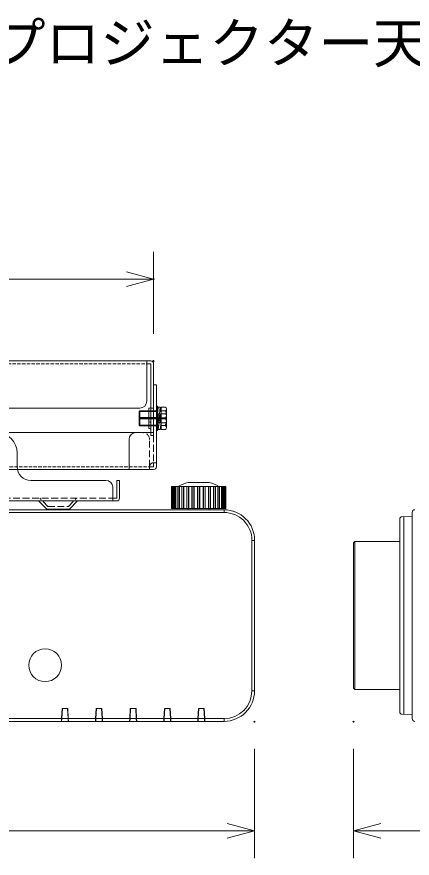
# Model space of a CAD drawing. Units: millimetres, scale not verified. Extents: x -63 to 62, y -56 to 57.
# Drawn here: x -13.6 to 15.4, y -4.9 to 56.8 of the extents above; entities that cross this region are included whole.
import ezdxf
from ezdxf.enums import TextEntityAlignment as Align

# ---------------------------------------------------------------- set-up
doc = ezdxf.new("R2010")
doc.units = ezdxf.units.MM
doc.header["$LTSCALE"] = 0.125
doc.header["$PDMODE"] = 32
doc.header["$PDSIZE"] = 0.0625
doc.linetypes.add('USER5', pattern=[2.5, 2, -0.5])
doc.linetypes.add('USER6', pattern=[5.6, 4, -1.6])
for name, color, linetype, lineweight in [('0-0_0', 7, 'Continuous', 18), ('0-5_GAIKEI', 7, 'Continuous', 18), ('0-6_SUNPO', 7, 'Continuous', 18), ('0-7_S1', 1, 'Continuous', 18)]:
    doc.layers.add(name, color=color, linetype=linetype, lineweight=lineweight)
doc.layers.add('0-2_MOJI1', color=7, linetype='Continuous')
doc.layers.add('0-4_DEFPOINTS', color=7, linetype='Continuous')
doc.styles.add('ＭＳ ゴシック', font='')
doc.styles.get('ＭＳ ゴシック').set_extended_font_data('MS Gothic')

# ---------------------------------------------------------------- blocks, each defined once
blk = doc.blocks.new('_OPEN30')
at = {"layer": '0-0_0'}
blk.add_line((0, 0), (-1, 0), dxfattribs=at)
blk.add_lwpolyline([(-1, 0.26795), (0, 0), (-1, -0.26795)], dxfattribs=at)
blk = doc.blocks.new('D10')
at = {"layer": '0-4_DEFPOINTS'}
for p in [(3.7694, 3.0803), (50.3855, 3.0803), (50.3855, -4.9197)]:
    blk.add_point(p, dxfattribs=at)
at = {"layer": '0-6_SUNPO'}
for p, q in [((3.7694, 1.0803), (3.7694, -6.9197)), ((50.3855, 1.0803), (50.3855, -6.9197)), ((5.7694, -4.9197), (48.3855, -4.9197))]:
    blk.add_line(p, q, dxfattribs=at)
at = {"layer": '0-6_SUNPO', "xscale": 2, "yscale": 2, "rotation": 180}
blk.add_blockref('_OPEN30', (3.7694, -4.9197), dxfattribs=at)
at = {"layer": '0-6_SUNPO', "xscale": 2, "yscale": 2}
blk.add_blockref('_OPEN30', (50.3855, -4.9197), dxfattribs=at)
at = {"layer": '0-6_SUNPO', "style": 'ＭＳ ゴシック'}
blk.add_text('466', height=1.833, dxfattribs=at).set_placement((25.2024, -4.4197), align=Align.BOTTOM_LEFT)
blk = doc.blocks.new('D8')
at = {"layer": '0-4_DEFPOINTS'}
for p in [(-53.2767, 3.0803), (-3.4767, 3.0803), (-53.2767, -4.9197)]:
    blk.add_point(p, dxfattribs=at)
at = {"layer": '0-6_SUNPO'}
for p, q in [((-53.2767, 1.0803), (-53.2767, -6.9197)), ((-3.4767, 1.0803), (-3.4767, -6.9197)), ((-5.4767, -4.9197), (-51.2767, -4.9197))]:
    blk.add_line(p, q, dxfattribs=at)
at = {"layer": '0-6_SUNPO', "xscale": 2, "yscale": 2, "rotation": 180}
blk.add_blockref('_OPEN30', (-53.2767, -4.9197), dxfattribs=at)
at = {"layer": '0-6_SUNPO', "xscale": 2, "yscale": 2}
blk.add_blockref('_OPEN30', (-3.4767, -4.9197), dxfattribs=at)
at = {"layer": '0-6_SUNPO', "style": 'ＭＳ ゴシック'}
blk.add_text('498', height=1.833, dxfattribs=at).set_placement((-30.2517, -4.4197), align=Align.BOTTOM_LEFT)
blk = doc.blocks.new('D7')
at = {"layer": '0-4_DEFPOINTS'}
for p in [(-10.8767, 35.5043), (-45.8767, 29.5043), (-10.8767, 29.5043)]:
    blk.add_point(p, dxfattribs=at)
at = {"layer": '0-6_SUNPO'}
for p, q in [((-45.8767, 31.5043), (-45.8767, 37.5043)), ((-10.8767, 31.5043), (-10.8767, 37.5043)), ((-43.8767, 35.5043), (-12.8767, 35.5043))]:
    blk.add_line(p, q, dxfattribs=at)
at = {"layer": '0-6_SUNPO', "xscale": 2, "yscale": 2, "rotation": 180}
blk.add_blockref('_OPEN30', (-45.8767, 35.5043), dxfattribs=at)
at = {"layer": '0-6_SUNPO', "xscale": 2, "yscale": 2}
blk.add_blockref('_OPEN30', (-10.8767, 35.5043), dxfattribs=at)
at = {"layer": '0-6_SUNPO', "style": 'ＭＳ ゴシック'}
blk.add_text('350', height=1.833, dxfattribs=at).set_placement((-30.2517, 36.0043), align=Align.BOTTOM_LEFT)

msp = doc.modelspace()

# ---------------------------------------------------------------- linework, layer by layer
at = {"layer": '0-5_GAIKEI'}
for p, q in [((-2.2852, 20.7411), (-2.2852, 22.3411)), ((-2.2706, 22.3411), (-2.2852, 22.3411)), ((-2.2424, 22.3411), (-2.2706, 22.3411)), ((-2.2126, 22.3411), (-2.2424, 22.3411)), ((-2.1695, 22.3411), (-2.2126, 22.3411)), ((-2.1404, 22.3411), (-2.1695, 22.3411)), ((-2.0559, 22.3411), (-2.1404, 22.3411)), ((-1.9862, 22.3411), (-2.0559, 22.3411)), ((-1.9574, 22.3411), (-1.9862, 22.3411)), ((-1.8221, 22.3411), (-1.9574, 22.3411)), ((-1.7288, 22.3411), (-1.8221, 22.3411)), ((-1.7016, 22.3411), (-1.7288, 22.3411)), ((-1.5213, 22.3411), (-1.7016, 22.3411)), ((-1.1667, 22.3411), (-1.384, 22.3411)), ((-1.0393, 22.3411), (-1.1667, 22.3411)), ((-1.0582, 22.6411), (0.4781, 22.6411)), ((0.4592, 22.3411), (0.4386, 22.3411)), ((0.5866, 22.3411), (0.4592, 22.3411)), ((0.8039, 22.3411), (0.5866, 22.3411)), ((1.1215, 22.3411), (0.9412, 22.3411)), ((1.1487, 22.3411), (1.1215, 22.3411)), ((1.3773, 22.3411), (1.242, 22.3411)), ((1.4061, 22.3411), (1.3773, 22.3411)), ((1.4758, 22.3411), (1.4061, 22.3411)), ((1.5602, 22.3411), (1.4758, 22.3411)), ((1.5893, 22.3411), (1.5602, 22.3411)), ((1.6324, 22.3411), (1.5894, 22.3411)), ((1.6623, 22.3411), (1.6324, 22.3411)), ((1.7051, 20.7411), (1.7051, 22.3411)), ((-43.7501, 20.6411), (1.5699, 20.6411)), ((-2.2852, 20.7411), (-2.2706, 20.7411)), ((-2.2706, 20.7411), (-2.2424, 20.7411)), ((-2.2424, 20.7411), (-2.2126, 20.7411)), ((-2.2126, 20.7411), (-2.1695, 20.7411)), ((-2.1695, 20.7411), (-2.1404, 20.7411)), ((-2.1404, 20.7411), (-2.0559, 20.7411)), ((-2.0559, 20.7411), (-1.9862, 20.7411)), ((-1.9862, 20.7411), (-1.9574, 20.7411)), ((-1.9574, 20.7411), (-1.8221, 20.7411)), ((-1.8221, 20.7411), (-1.7288, 20.7411)), ((-1.7288, 20.7411), (-1.7016, 20.7411)), ((-1.7016, 20.7411), (-1.5213, 20.7411)), ((-1.384, 20.7411), (-1.1667, 20.7411)), ((-1.1667, 20.7411), (-1.0393, 20.7411)), ((-1.0582, 20.7411), (-1.0582, 20.6411)), ((0.4386, 20.7411), (0.4592, 20.7411)), ((0.4592, 20.7411), (0.5866, 20.7411)), ((0.4781, 20.6411), (0.4781, 20.7411)), ((0.5866, 20.7411), (0.8039, 20.7411)), ((0.9412, 20.7411), (1.1215, 20.7411)), ((1.1215, 20.7411), (1.1487, 20.7411)), ((1.1487, 20.7411), (1.242, 20.7411)), ((1.242, 20.7411), (1.3773, 20.7411)), ((1.3773, 20.7411), (1.4061, 20.7411)), ((1.4061, 20.7411), (1.4758, 20.7411)), ((1.4758, 20.7411), (1.5602, 20.7411)), ((1.5602, 20.7411), (1.5893, 20.7411)), ((1.5894, 20.7411), (1.6324, 20.7411)), ((1.6324, 20.7411), (1.6623, 20.7411)), ((15.3561, 20.4411), (15.3561, 18.4011)), ((14.4561, 20.0237), (14.5556, 20.1249)), ((14.5556, 20.1249), (15.3561, 20.1394)), ((3.7663, 18.8411), (3.7632, 18.8411)), ((3.81, 18.4011), (3.81, 7.3811)), ((11.1561, 18.3179), (11.0561, 18.2179)), ((11.0561, 7.5644), (11.0561, 18.2179)), ((14.4561, 18.3179), (11.1561, 18.3179)), ((15.3561, 18.4011), (15.3561, 7.3811)), ((11.0561, 7.5644), (11.1561, 7.4644)), ((11.1561, 7.4644), (14.4561, 7.4644)), ((15.3561, 7.3811), (15.3561, 5.3411)), ((14.5556, 5.6573), (14.4561, 5.7586)), ((14.5556, 5.6573), (15.3561, 5.6429)), ((-10.3498, 5.1411), (-43.7501, 5.1411)), ((-10.329, 5.1411), (-10.3498, 5.1411)), ((-9.8504, 5.1411), (-10.329, 5.1411)), ((-9.8303, 5.1411), (-9.8504, 5.1411)), ((-9.8496, 5.1912), (-9.8329, 5.1912)), ((-7.8498, 5.1411), (-9.8303, 5.1411)), ((-7.829, 5.1411), (-7.8498, 5.1411)), ((-7.3504, 5.1411), (-7.829, 5.1411)), ((-7.3303, 5.1411), (-7.3504, 5.1411)), ((-5.3498, 5.1411), (-7.3303, 5.1411)), ((-5.329, 5.1411), (-5.3498, 5.1411)), ((-4.8504, 5.1411), (-5.329, 5.1411)), ((-4.8303, 5.1411), (-4.8504, 5.1411)), ((-2.8498, 5.1411), (-4.8303, 5.1411)), ((-2.829, 5.1411), (-2.8498, 5.1411)), ((-2.8472, 5.1912), (-2.8298, 5.1912)), ((-2.3504, 5.1411), (-2.829, 5.1411)), ((-2.3303, 5.1411), (-2.3504, 5.1411)), ((-2.3303, 5.1411), (1.5699, 5.1411))]:
    msp.add_line(p, q, dxfattribs=at)
at = {"layer": '0-5_GAIKEI', "color": 1}
for p, q in [((-2.2706, 20.7411), (-2.2706, 22.3411)), ((-2.2424, 20.7411), (-2.2424, 22.3411)), ((-2.2126, 20.7411), (-2.2126, 22.3411)), ((-2.1695, 20.7411), (-2.1695, 22.3411)), ((-2.1404, 20.7411), (-2.1404, 22.3411)), ((-2.0559, 20.7411), (-2.0559, 22.3411)), ((-1.9862, 20.7411), (-1.9862, 22.3411)), ((-1.9574, 20.7411), (-1.9574, 22.3411)), ((-1.8221, 20.7411), (-1.8221, 22.3411)), ((-1.7288, 20.7411), (-1.7288, 22.3411)), ((-1.7016, 20.7411), (-1.7016, 22.3411)), ((-1.5213, 20.7411), (-1.5213, 22.3411)), ((-1.4085, 20.7411), (-1.4085, 22.3411)), ((-1.384, 20.7411), (-1.384, 22.3411)), ((-1.1667, 20.7411), (-1.1667, 22.3411)), ((-1.0393, 20.7411), (-1.0393, 22.3411)), ((-1.0187, 20.7411), (-1.0187, 22.3411)), ((-0.7784, 20.7411), (-0.7784, 22.3411)), ((-0.7738, 20.7411), (-0.7738, 22.3411)), ((-0.6374, 20.7411), (-0.6374, 22.3411)), ((-0.6215, 20.7411), (-0.6215, 22.3411)), ((-0.3702, 20.7411), (-0.3702, 22.3411)), ((-0.3598, 20.7411), (-0.3598, 22.3411)), ((-0.2203, 20.7411), (-0.2203, 22.3411)), ((-0.2099, 20.7411), (-0.2099, 22.3411)), ((0.0414, 20.7411), (0.0414, 22.3411)), ((0.0573, 20.7411), (0.0573, 22.3411)), ((0.1937, 20.7411), (0.1937, 22.3411)), ((0.1983, 20.7411), (0.1983, 22.3411)), ((0.4386, 20.7411), (0.4386, 22.3411)), ((0.4592, 20.7411), (0.4592, 22.3411)), ((0.5866, 20.7411), (0.5866, 22.3411)), ((0.8039, 20.7411), (0.8039, 22.3411)), ((0.8284, 20.7411), (0.8284, 22.3411)), ((0.9412, 20.7411), (0.9412, 22.3411)), ((1.1215, 20.7411), (1.1215, 22.3411)), ((1.1487, 20.7411), (1.1487, 22.3411)), ((1.242, 20.7411), (1.242, 22.3411)), ((1.3773, 20.7411), (1.3773, 22.3411)), ((1.4061, 20.7411), (1.4061, 22.3411)), ((1.4758, 20.7411), (1.4758, 22.3411)), ((1.5602, 20.7411), (1.5602, 22.3411)), ((1.5893, 20.7411), (1.5893, 22.3411)), ((1.6324, 20.7411), (1.6324, 22.3411)), ((1.6623, 20.7411), (1.6623, 22.3411)), ((1.6905, 20.7411), (1.6905, 22.3411)), ((1.5699, 20.4411), (-43.7501, 20.4411)), ((1.5699, 20.4411), (1.5699, 20.6411)), ((14.7561, 20.1286), (14.7561, 5.6537)), ((11.1561, 10.3161), (11.1561, 18.3179)), ((11.1561, 7.4644), (11.1561, 10.3161)), ((3.61, 7.3811), (3.81, 7.3811)), ((-10.3394, 5.3411), (-10.3, 6.0911)), ((-10.2797, 6.0811), (-10.3185, 5.3411)), ((-10.2797, 6.0811), (-10.3006, 6.0811)), ((-10.3001, 6.0911), (-9.8801, 6.0911)), ((-10.2793, 6.0911), (-10.2797, 6.0811)), ((-9.8997, 6.0811), (-10.2797, 6.0811)), ((-9.8997, 6.0811), (-9.8795, 6.0811)), ((-9.8609, 5.3411), (-9.8997, 6.0811)), ((-9.8801, 6.0911), (-9.8408, 5.3411)), ((-7.8394, 5.3411), (-7.8001, 6.0911)), ((-7.7797, 6.0811), (-7.8185, 5.3411)), ((-7.8006, 6.0811), (-7.7797, 6.0811)), ((-7.8001, 6.0911), (-7.3801, 6.0911)), ((-7.3997, 6.0811), (-7.7797, 6.0811)), ((-7.3997, 6.0811), (-7.3795, 6.0811)), ((-7.3609, 5.3411), (-7.3997, 6.0811)), ((-7.38, 6.0911), (-7.3407, 5.3411)), ((-5.3394, 5.3411), (-5.3001, 6.0911)), ((-5.2797, 6.0811), (-5.3185, 5.3411)), ((-5.3006, 6.0811), (-5.2797, 6.0811)), ((-5.3001, 6.0911), (-4.8801, 6.0911)), ((-4.8997, 6.0811), (-5.2797, 6.0811)), ((-4.8997, 6.0811), (-4.8795, 6.0811)), ((-4.8609, 5.3411), (-4.8997, 6.0811)), ((-4.8801, 6.0911), (-4.8408, 5.3411)), ((-2.8394, 5.3411), (-2.8, 6.0911)), ((-2.7797, 6.0811), (-2.8185, 5.3411)), ((-2.8006, 6.0811), (-2.7797, 6.0811)), ((-2.8001, 6.0911), (-2.3801, 6.0911)), ((-2.3997, 6.0811), (-2.7797, 6.0811)), ((-2.3997, 6.0811), (-2.3795, 6.0811)), ((-2.3609, 5.3411), (-2.3997, 6.0811)), ((-2.3801, 6.0911), (-2.3408, 5.3411)), ((-0.3394, 5.3411), (-0.3001, 6.0911)), ((-0.2797, 6.0811), (-0.3185, 5.3411)), ((-0.3006, 6.0811), (-0.2797, 6.0811)), ((-0.3001, 6.0911), (0.1199, 6.0911)), ((0.1003, 6.0811), (-0.2797, 6.0811)), ((0.1003, 6.0811), (0.0999, 6.0911)), ((0.1391, 5.3411), (0.1003, 6.0811)), ((0.1205, 6.0811), (0.1003, 6.0811)), ((0.12, 6.0911), (0.1593, 5.3411)), ((-43.7501, 5.3411), (-10.3394, 5.3411)), ((-10.3498, 5.1411), (-10.3394, 5.3411)), ((-10.3316, 5.2912), (-10.342, 5.2912)), ((-10.329, 5.1411), (-10.3342, 5.4399)), ((-10.329, 5.1411), (-10.3185, 5.3411)), ((-10.3185, 5.3411), (-9.8609, 5.3411)), ((-9.8609, 5.3411), (-9.8504, 5.1411)), ((-9.8454, 5.4299), (-9.8504, 5.1411)), ((-9.8408, 5.3411), (-7.8394, 5.3411)), ((-9.8408, 5.3411), (-9.8303, 5.1411)), ((-7.8499, 5.1411), (-7.8394, 5.3411)), ((-7.8211, 5.2912), (-7.842, 5.2912)), ((-7.829, 5.1411), (-7.8342, 5.4399)), ((-7.829, 5.1411), (-7.8185, 5.3411)), ((-7.8185, 5.3411), (-7.3609, 5.3411)), ((-7.3609, 5.3411), (-7.3505, 5.1411)), ((-7.3454, 5.4299), (-7.3504, 5.1411)), ((-7.3408, 5.3411), (-5.3394, 5.3411)), ((-7.3407, 5.3411), (-7.3303, 5.1411)), ((-5.3498, 5.1411), (-5.3394, 5.3411)), ((-5.329, 5.1411), (-5.3342, 5.4399)), ((-5.329, 5.1411), (-5.3185, 5.3411)), ((-5.3185, 5.3411), (-4.8609, 5.3411)), ((-4.8609, 5.3411), (-4.8504, 5.1411)), ((-4.8454, 5.4299), (-4.8504, 5.1411)), ((-4.8381, 5.2912), (-4.8478, 5.2912)), ((-4.8408, 5.3411), (-2.8394, 5.3411)), ((-4.8408, 5.3411), (-4.8303, 5.1411)), ((-2.8498, 5.1411), (-2.8394, 5.3411)), ((-2.829, 5.1411), (-2.8342, 5.4399)), ((-2.829, 5.1411), (-2.8185, 5.3411)), ((-2.8185, 5.3411), (-2.3609, 5.3411)), ((-2.3609, 5.3411), (-2.3504, 5.1411)), ((-2.3454, 5.4299), (-2.3504, 5.1411)), ((-2.3381, 5.2912), (-2.3478, 5.2912)), ((-2.3408, 5.3411), (-0.3394, 5.3411)), ((-2.3408, 5.3411), (-2.3303, 5.1411)), ((-0.3499, 5.1411), (-0.3394, 5.3411)), ((-0.329, 5.1411), (-0.3342, 5.4399)), ((-0.329, 5.1411), (-0.3185, 5.3411)), ((-0.3185, 5.3411), (0.1391, 5.3411)), ((0.1391, 5.3411), (0.1496, 5.1411)), ((0.1546, 5.4299), (0.1495, 5.1411)), ((0.1504, 5.1912), (0.1671, 5.1912)), ((0.1592, 5.3411), (1.5699, 5.3411)), ((0.1593, 5.3411), (0.1697, 5.1411)), ((1.5699, 5.1411), (1.5699, 5.3411))]:
    msp.add_line(p, q, dxfattribs=at)
at = {"layer": '0-5_GAIKEI'}
for points in [[(-1.384, 22.3411), (-1.4085, 22.3411), (-1.5213, 22.3411)], [(-0.7784, 22.3411), (-1.0187, 22.3411), (-1.0394, 22.3411)], [(0.4386, 22.3411), (0.1983, 22.3411), (0.1937, 22.3411), (0.0573, 22.3411), (0.0414, 22.3411), (-0.2099, 22.3411), (-0.2203, 22.3411), (-0.3598, 22.3411), (-0.3702, 22.3411), (-0.6215, 22.3411), (-0.6374, 22.3411), (-0.7738, 22.3411), (-0.7784, 22.3411)], [(0.9412, 22.3411), (0.9412, 22.3411), (0.8284, 22.3411), (0.8039, 22.3411)], [(1.242, 22.3411), (1.242, 22.3411), (1.1487, 22.3411)], [(1.7051, 22.3411), (1.6905, 22.3411), (1.6623, 22.3411)], [(-1.5213, 20.7411), (-1.4085, 20.7411), (-1.384, 20.7411)], [(-1.0394, 20.7411), (-1.0187, 20.7411), (-0.7784, 20.7411)], [(-0.7784, 20.7411), (-0.7738, 20.7411), (-0.6374, 20.7411), (-0.6215, 20.7411), (-0.3702, 20.7411), (-0.3598, 20.7411), (-0.2203, 20.7411), (-0.2099, 20.7411), (0.0414, 20.7411), (0.0573, 20.7411), (0.1937, 20.7411), (0.1983, 20.7411), (0.4386, 20.7411)], [(0.8039, 20.7411), (0.8284, 20.7411), (0.9412, 20.7411)], [(1.6623, 20.7411), (1.6905, 20.7411), (1.7051, 20.7411)], [(14.4561, 5.7586), (14.4561, 13.5128), (14.4561, 20.0237)]]:
    msp.add_lwpolyline(points, dxfattribs=at)
at = {"layer": '0-5_GAIKEI', "color": 1}
msp.add_lwpolyline([(3.61, 7.3811), (3.61, 18.4011), (3.81, 18.4011)], dxfattribs=at)
msp.add_circle((-11.54, 9.2511), 1.2024, dxfattribs=at)
at = {"layer": '0-5_GAIKEI'}
for centre, radius, start, end in [((-0.29, 19.7411), 3, 104.83512, 119.92645), ((-0.29, 19.7411), 3, 60.0735, 75.16483), ((1.5699, 18.4011), 2.24, 359.99996, 90), ((2.1773, 20.2962), 0.25, 72.22949, 77.07368), ((15.5561, 20.4411), 0.2, 90.00002, 180), ((1.5699, 7.3811), 2.24, 269.99998, 359.99996), ((3.5142, 6.7635), 0.2, 342.37704, 357.35395), ((15.5561, 5.3411), 0.2, 180, 270.00004)]:
    msp.add_arc(centre, radius, start, end, dxfattribs=at)
at = {"layer": '0-5_GAIKEI', "color": 1}
for centre, start, end in [((1.5699, 18.4011), 359.99996, 90), ((1.5699, 7.3811), 269.99998, 359.99996)]:
    msp.add_arc(centre, 2.04, start, end, dxfattribs=at)
at = {"layer": '0-7_S1'}
for p, q in [((-38.39, 31.5413), (-3.79, 31.5413)), ((-4.09, 28.5913), (-4.09, 31.5413)), ((-4.09, 31.3413), (-3.79, 31.3413)), ((-3.79, 26.0913), (-3.79, 31.3413)), ((-3.59, 26.0913), (-3.59, 31.3413)), ((-3.59, 29.7913), (-3.39, 29.7913)), ((-3.39, 23.7913), (-3.39, 29.7913)), ((-37.59, 28.0913), (-4.59, 28.0913)), ((-4.64, 27.8413), (-4.59, 27.8913)), ((-4.64, 27.8413), (-4.64, 26.8413)), ((-3.39, 27.8413), (-4.64, 27.8413)), ((-4.59, 27.8913), (-4.59, 26.7913)), ((-3.39, 27.8913), (-4.59, 27.8913)), ((-3.94, 26.5913), (-3.94, 28.0913)), ((-3.94, 28.0913), (-3.89, 28.0913)), ((-3.79, 28.0913), (-3.59, 28.0913)), ((-3.39, 28.2413), (-3.31, 28.2413)), ((-3.39, 27.7413), (-3.31, 27.7413)), ((-3.31, 28.2413), (-3.31, 26.4413)), ((-3.25, 28.1663), (-3.31, 27.6413)), ((-3.1, 28.1663), (-3.25, 28.1663)), ((-3.16, 27.6413), (-3.1, 28.1663)), ((-3.0401, 27.8413), (-3.1372, 27.8413)), ((-3.1, 28.1663), (-3.1, 27.8413)), ((-2.74, 28.1687), (-3.04, 28.1687)), ((-3.04, 28.1687), (-3.04, 26.514)), ((-2.74, 27.88), (-3.04, 27.88)), ((-2.64, 26.6583), (-2.64, 28.0243)), ((-4.64, 27.3413), (-4.59, 27.3913)), ((-4.59, 27.2913), (-4.64, 27.3413)), ((-3.39, 27.3413), (-4.64, 27.3413)), ((-3.39, 27.3913), (-4.59, 27.3913)), ((-3.39, 27.2913), (-4.59, 27.2913)), ((-3.25, 27.6663), (-3.31, 27.1413)), ((-3.16, 27.6413), (-3.31, 27.6413)), ((-3.2129, 27.3413), (-3.31, 27.3413)), ((-3.16, 27.1413), (-3.31, 27.1413)), ((-3.1, 27.6663), (-3.25, 27.6663)), ((-3.19, 27.5413), (-3.25, 27.0163)), ((-3.25, 27.3413), (-3.25, 27.0163)), ((-3.04, 27.5413), (-3.19, 27.5413)), ((-3.16, 27.1413), (-3.1, 27.6663)), ((-3.0401, 27.3413), (-3.1372, 27.3413)), ((-3.1, 27.6663), (-3.1, 27.3413)), ((-3.0401, 27.5413), (-3.1, 27.0163)), ((-2.74, 27.6687), (-3.04, 27.6687)), ((-2.74, 27.38), (-3.04, 27.38)), ((-2.74, 27.3026), (-3.04, 27.3026)), ((-4.59, 26.7913), (-4.64, 26.8413)), ((-3.39, 26.8413), (-4.64, 26.8413)), ((-3.39, 26.7913), (-4.59, 26.7913)), ((-3.94, 27.0913), (-3.89, 27.0913)), ((-3.94, 26.5913), (-3.89, 26.5913)), ((-3.39, 26.9413), (-3.31, 26.9413)), ((-3.2129, 26.8413), (-3.31, 26.8413)), ((-3.19, 27.0413), (-3.25, 26.5163)), ((-3.1, 27.0163), (-3.25, 27.0163)), ((-3.25, 26.8413), (-3.25, 26.5163)), ((-3.1, 26.5163), (-3.25, 26.5163)), ((-3.04, 27.0413), (-3.19, 27.0413)), ((-3.0401, 27.0413), (-3.1, 26.5163)), ((-2.74, 27.014), (-3.04, 27.014)), ((-2.74, 26.8026), (-3.04, 26.8026)), ((-2.74, 26.514), (-3.04, 26.514)), ((-38.59, 26.2913), (-3.59, 26.2913)), ((-3.79, 26.0913), (-3.59, 26.0913)), ((-3.39, 26.4413), (-3.31, 26.4413)), ((-5.39, 23.5913), (-5.39, 25.7913)), ((-13.59, 23.7913), (-13.59, 24.7913)), ((-3.59, 23.7913), (-3.59, 24.0913)), ((-3.59, 24.0913), (-3.39, 24.0913)), ((-38.59, 23.5913), (-3.59, 23.5913)), ((-3.89, 23.7913), (-3.89, 23.5913)), ((-3.89, 23.7913), (-3.59, 23.7913)), ((-12.59, 22.7913), (-7.09, 22.7913)), ((-6.59, 21.2913), (-6.59, 22.2913)), ((-6.29, 22.7913), (-6.09, 22.7913)), ((-6.29, 21.4913), (-6.29, 22.7913)), ((-6.09, 21.4913), (-6.09, 22.7913)), ((-35.89, 21.2913), (-6.29, 21.2913)), ((-11.4229, 20.6913), (-12.0229, 21.2913)), ((-9.7572, 20.6913), (-9.1572, 21.2913)), ((-6.59, 21.4913), (-6.29, 21.4913)), ((-11.4229, 20.6913), (-9.7572, 20.6913))]:
    msp.add_line(p, q, dxfattribs=at)
at = {"layer": '0-7_S1', "linetype": 'USER5'}
for p, q in [((-38.09, 31.3413), (-4.09, 31.3413)), ((-38.29, 23.7913), (-3.89, 23.7913))]:
    msp.add_line(p, q, dxfattribs=at)
at = {"layer": '0-7_S1', "linetype": 'USER6'}
for p, q in [((-3.59, 26.0913), (-3.59, 24.0913)), ((-3.89, 23.7913), (-3.89, 25.7913)), ((-35.59, 21.4913), (-6.59, 21.4913)), ((-11.34, 20.8913), (-11.94, 21.4913)), ((-9.84, 20.8913), (-9.24, 21.4913)), ((-11.34, 20.8913), (-9.84, 20.8913))]:
    msp.add_line(p, q, dxfattribs=at)
at = {"layer": '0-7_S1'}
for centre, radius, start, end in [((-3.79, 31.3413), 0.2, 0, 90), ((-4.59, 28.5913), 0.5, 270, 0), ((-3.89, 28.1913), 0.1, 270, 0), ((-2.7942, 28.0243), 0.1542, 290.56998, 69.42989), ((-3.1067, 27.5913), 0.4667, 321.7868, 38.21314), ((-2.7942, 27.5243), 0.1542, 290.56998, 69.42989), ((-3.1067, 27.0913), 0.4667, 321.7868, 38.21314), ((-2.7942, 27.1583), 0.1542, 290.56998, 69.42989), ((-3.89, 26.9913), 0.1, 0, 90), ((-3.89, 26.4913), 0.1, 0, 90), ((-2.7942, 26.6583), 0.1542, 290.56998, 69.42989), ((-15.09, 24.7913), 1.5, 0, 90), ((-4.89, 25.7913), 0.5, 90, 180), ((-3.59, 23.7913), 0.3, 90, 180), ((-12.59, 23.7913), 1, 180, 270), ((-3.59, 23.7913), 0.2, 270, 0), ((-7.09, 22.2913), 0.5, 0, 90), ((-6.29, 21.4913), 0.2, 270, 0)]:
    msp.add_arc(centre, radius, start, end, dxfattribs=at)
at = {"layer": '0-7_S1', "linetype": 'USER6'}
msp.add_arc((-4.39, 25.7913), 0.5, 0, 90, dxfattribs=at)

# ---------------------------------------------------------------- block references
at = {"layer": '0-6_SUNPO'}
for name in ['D7', 'D8', 'D10']:
    msp.add_blockref(name, (7.2867, 2.0371), dxfattribs=at)

# ---------------------------------------------------------------- texts
at = {"layer": '0-2_MOJI1', "style": 'ＭＳ ゴシック'}
msp.add_text('ＤＬＰ方式プロジェクター天吊り金具付', height=2.933, dxfattribs=at).set_placement((-35.5128, 52.5007), align=Align.BOTTOM_LEFT)

doc.saveas('drawing.dxf')
